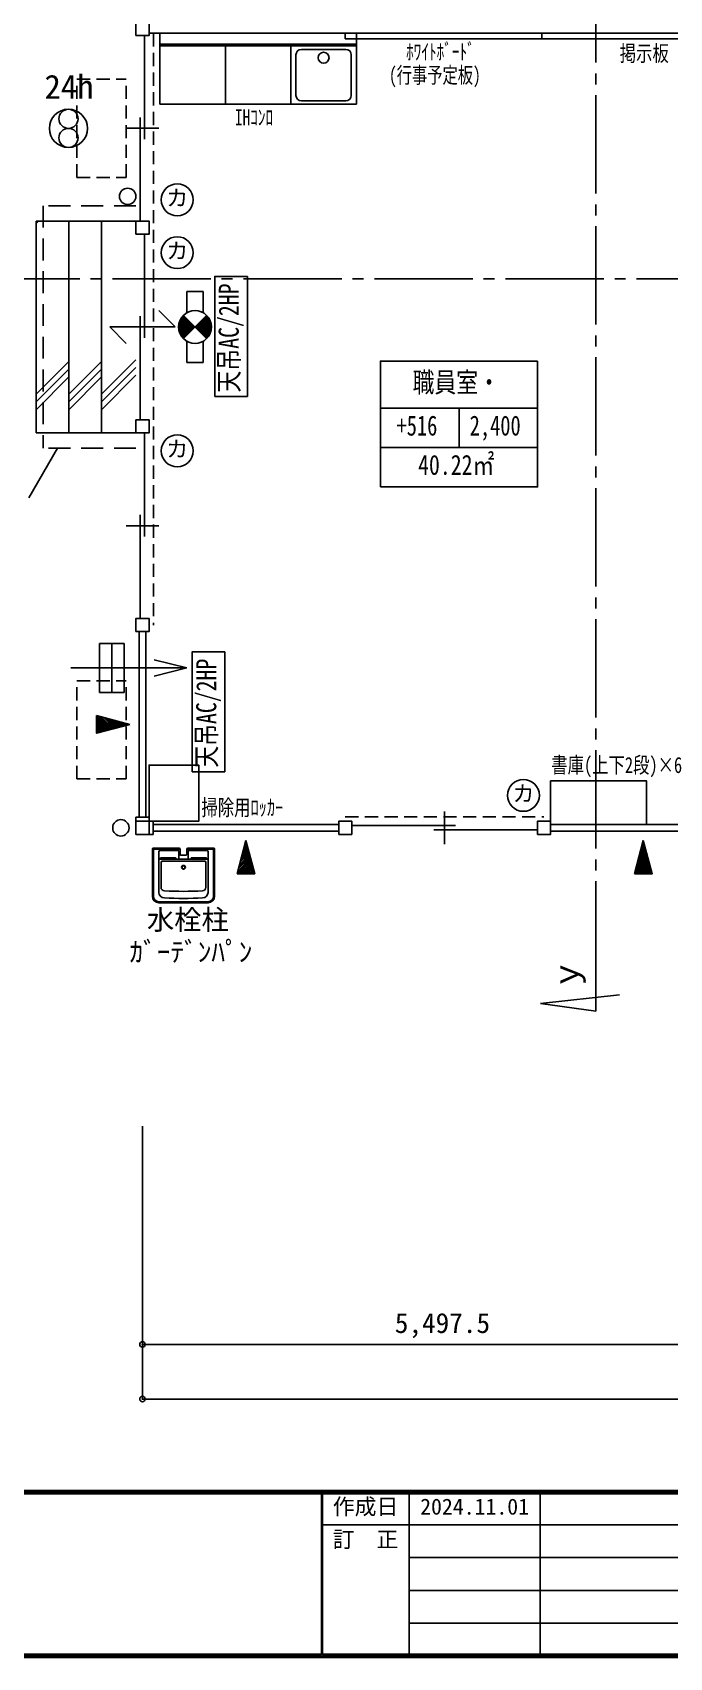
# Model space of a CAD drawing. Units: millimetres at full size, sheet at 1:100. Extents: x -40222 to 41440, y -29146 to 30741.
# Drawn here: x -31450 to -25616, y 560 to 15445 of the extents above; entities that cross this region are included whole.
import ezdxf
from ezdxf.enums import TextEntityAlignment as Align

# ---------------------------------------------------------------- set-up
doc = ezdxf.new("R2010")
doc.units = ezdxf.units.MM
doc.header["$LTSCALE"] = 100
doc.header["$PDMODE"] = 32
doc.header["$PDSIZE"] = 50
for name, pattern in [('CHAIN2', [12, 9, -1, 1, -1]), ('DASHED1', [1.8, 1.2, -0.6]), ('DASHED2', [3, 2, -1])]:
    doc.linetypes.add(name, pattern=pattern)
for name, color, linetype in [('0-1', 3, 'Continuous'), ('1-1', 2, 'Continuous'), ('1-2', 7, 'Continuous'), ('1-3', 7, 'Continuous'), ('1-4', 4, 'Continuous'), ('1-5', 7, 'Continuous'), ('1-6', 4, 'Continuous'), ('1-7', 3, 'DASHED2'), ('1-8', 7, 'Continuous'), ('1-9', 7, 'Continuous'), ('1-A', 4, 'Continuous'), ('1-B', 7, 'Continuous'), ('1-C', 4, 'Continuous'), ('1-E', 4, 'Continuous'), ('2-0', 4, 'Continuous')]:
    doc.layers.add(name, color=color, linetype=linetype)
doc.styles.add('ＭＳ ゴシック', font='')
doc.styles.get('ＭＳ ゴシック').set_extended_font_data('MS Gothic')

msp = doc.modelspace()

# ---------------------------------------------------------------- linework, layer by layer
at = {"layer": '0-1', "color": 7}
for p, q in [((-40040, 2090), (-560, 2090)), ((-40010, 2060), (-590, 2060)), ((-560, 560), (-40040, 560)), ((-590, 590), (-40010, 590))]:
    msp.add_line(p, q, dxfattribs=at)
at = {"layer": '0-1'}
for p, q in [((-40030, 2080), (-570, 2080)), ((-28805, 2070), (-40020, 2070)), ((-28805, 580), (-28805, 2070)), ((-28795, 580), (-28795, 2070)), ((-28795, 2070), (-16505, 2070)), ((-28000, 580), (-28000, 2070)), ((-26800, 2070), (-26800, 580)), ((-16505, 1775), (-28795, 1775)), ((-16505, 1475), (-28000, 1475)), ((-16505, 1175), (-28000, 1175)), ((-16505, 875), (-28000, 875)), ((-570, 570), (-40030, 570)), ((-40020, 580), (-28805, 580)), ((-28795, 580), (-16505, 580))]:
    msp.add_line(p, q, dxfattribs=at)
at = {"layer": '1-1'}
for p, q in [((-30503.4, 11897.3), (-30503.4, 11777.3)), ((-30503.4, 8099.8), (-30503.4, 8257.3)), ((-30383.4, 8257.3), (-30503.4, 8257.3)), ((-30345.9, 8219.8), (-30503.4, 8219.8))]:
    msp.add_line(p, q, dxfattribs=at)
for points in [[(-30503.4, 15417.3), (-30383.4, 15417.3), (-30383.4, 15537.3), (-30503.4, 15537.3)], [(-30503.4, 13597.3), (-30383.4, 13597.3), (-30383.4, 13717.3), (-30503.4, 13717.3)], [(-30503.4, 9957.3), (-30383.4, 9957.3), (-30383.4, 10077.3), (-30503.4, 10077.3)], [(-28645.9, 8099.8), (-28525.9, 8099.8), (-28525.9, 8219.8), (-28645.9, 8219.8)], [(-26825.9, 8099.8), (-26705.9, 8099.8), (-26705.9, 8219.8), (-26825.9, 8219.8)]]:
    msp.add_lwpolyline(points, close=True, dxfattribs=at)
for points in [[(-30503.4, 11777.3), (-30383.4, 11777.3), (-30383.4, 11897.3), (-30503.4, 11897.3)], [(-30503.4, 8099.8), (-30345.9, 8099.8), (-30345.9, 8219.8)], [(-30383.4, 8099.8), (-30383.4, 8219.8), (-30383.4, 8257.3)]]:
    msp.add_lwpolyline(points, dxfattribs=at)
at = {"layer": '1-2'}
for p, q in [((-30423.4, 15417.3), (-30423.4, 14467.3)), ((-30463.4, 14667.3), (-30463.4, 13717.3)), ((-30293.4, 14567.3), (-30593.4, 14567.3)), ((-30423.4, 13597.3), (-30423.4, 12647.3)), ((-30463.4, 12847.3), (-30463.4, 11897.3)), ((-30143.4, 12747.3), (-30293.4, 12897.3)), ((-30743.4, 12747.3), (-30593.4, 12597.3)), ((-30593.4, 12747.3), (-30743.4, 12747.3)), ((-30293.4, 12747.3), (-30593.4, 12747.3)), ((-30143.4, 12747.3), (-30293.4, 12747.3)), ((-30423.4, 11777.3), (-30423.4, 10827.3)), ((-30463.4, 11027.3), (-30463.4, 10077.3)), ((-30293.4, 10927.3), (-30593.4, 10927.3)), ((-30473.4, 9957.3), (-30473.4, 8257.3)), ((-30413.4, 8257.3), (-30413.4, 9957.3)), ((-28645.9, 8189.8), (-30345.9, 8189.8)), ((-27675.8, 8309.8), (-27675.8, 8009.8)), ((-25005.9, 8189.8), (-26705.9, 8189.8)), ((-30345.9, 8129.8), (-28645.9, 8129.8)), ((-28525.9, 8179.8), (-27575.8, 8179.8)), ((-27775.9, 8139.8), (-26825.8, 8139.8)), ((-26705.9, 8129.8), (-25005.9, 8129.8))]:
    msp.add_line(p, q, dxfattribs=at)
at = {"layer": '1-3'}
msp.add_line((-30383.4, 15437.3), (-24985.8, 15437.3), dxfattribs=at)
at = {"layer": '1-4', "color": 3}
for p, q in [((-30559.5, 9107.3), (-30863.5, 9188.7)), ((-29495.9, 8043.6), (-29577.3, 7739.6)), ((-25855.9, 8043.6), (-25937.3, 7739.6))]:
    msp.add_line(p, q, dxfattribs=at)
at = {"layer": '1-4'}
for p, q in [((-30863.5, 9178), (-30743.5, 9058)), ((-30863.5, 9163.8), (-30754.7, 9055)), ((-30863.5, 9149.7), (-30765.8, 9052)), ((-30863.5, 9135.5), (-30777, 9049)), ((-30863.5, 9121.4), (-30788.2, 9046)), ((-30863.5, 9107.3), (-30799.3, 9043)), ((-30863.5, 9093.1), (-30810.5, 9040)), ((-30858.9, 9187.5), (-30732.4, 9061)), ((-30839.6, 9182.3), (-30721.2, 9063.9)), ((-30820.3, 9177.2), (-30710.1, 9066.9)), ((-30801, 9172), (-30698.9, 9069.9)), ((-30781.7, 9166.8), (-30687.8, 9072.9)), ((-30762.3, 9161.6), (-30676.6, 9075.9)), ((-30743, 9156.4), (-30665.5, 9078.9)), ((-30723.7, 9151.3), (-30654.3, 9081.9)), ((-30704.4, 9146.1), (-30643.2, 9084.9)), ((-30685.1, 9140.9), (-30632, 9087.9)), ((-30665.8, 9135.7), (-30620.9, 9090.8)), ((-30646.4, 9130.6), (-30609.7, 9093.8)), ((-30627.1, 9125.4), (-30598.5, 9096.8)), ((-30607.8, 9120.2), (-30587.4, 9099.8)), ((-30588.5, 9115), (-30576.2, 9102.8)), ((-30569.2, 9109.9), (-30565.1, 9105.8)), ((-30863.5, 9079), (-30821.6, 9037)), ((-30863.5, 9064.8), (-30832.8, 9034.1)), ((-30863.5, 9050.7), (-30843.9, 9031.1)), ((-30863.5, 9036.5), (-30855.1, 9028.1)), ((-29498.4, 8034), (-29494.4, 8038.1)), ((-25858.4, 8034), (-25854.4, 8038.1)), ((-29565.7, 7782.9), (-29455.5, 7893.1)), ((-29560.6, 7802.2), (-29458.5, 7904.2)), ((-29555.4, 7821.5), (-29461.5, 7915.4)), ((-29550.2, 7840.8), (-29464.5, 7926.5)), ((-29545, 7860.1), (-29467.5, 7937.7)), ((-29539.8, 7879.5), (-29470.5, 7948.8)), ((-29534.7, 7898.8), (-29473.4, 7960)), ((-29529.5, 7918.1), (-29476.4, 7971.2)), ((-29524.3, 7937.4), (-29479.4, 7982.3)), ((-29519.1, 7956.7), (-29482.4, 7993.5)), ((-29514, 7976), (-29485.4, 8004.6)), ((-29508.8, 7995.4), (-29488.4, 8015.8)), ((-29503.6, 8014.7), (-29491.4, 8026.9)), ((-25925.7, 7782.9), (-25815.5, 7893.1)), ((-25920.6, 7802.2), (-25818.5, 7904.2)), ((-25915.4, 7821.5), (-25821.5, 7915.4)), ((-25910.2, 7840.8), (-25824.5, 7926.5)), ((-25905, 7860.1), (-25827.5, 7937.7)), ((-25899.8, 7879.5), (-25830.5, 7948.8)), ((-25894.7, 7898.8), (-25833.4, 7960)), ((-25889.5, 7918.1), (-25836.4, 7971.2)), ((-25884.3, 7937.4), (-25839.4, 7982.3)), ((-25879.1, 7956.7), (-25842.4, 7993.5)), ((-25874, 7976), (-25845.4, 8004.6)), ((-25868.8, 7995.4), (-25848.4, 8015.8)), ((-25863.6, 8014.7), (-25851.4, 8026.9)), ((-29576.1, 7744.2), (-29449.5, 7870.8)), ((-29570.9, 7763.5), (-29452.5, 7881.9)), ((-29566.5, 7739.6), (-29446.5, 7859.6)), ((-29552.4, 7739.6), (-29443.6, 7848.5)), ((-29538.3, 7739.6), (-29440.6, 7837.3)), ((-29524.1, 7739.6), (-29437.6, 7826.2)), ((-29510, 7739.6), (-29434.6, 7815)), ((-29495.8, 7739.6), (-29431.6, 7803.9)), ((-29481.7, 7739.6), (-29428.6, 7792.7)), ((-29467.5, 7739.6), (-29425.6, 7781.5)), ((-29453.4, 7739.6), (-29422.6, 7770.4)), ((-29439.3, 7739.6), (-29419.6, 7759.2)), ((-29425.1, 7739.6), (-29416.7, 7748.1)), ((-25936.1, 7744.2), (-25809.5, 7870.8)), ((-25930.9, 7763.5), (-25812.5, 7881.9)), ((-25926.5, 7739.6), (-25806.5, 7859.6)), ((-25912.4, 7739.6), (-25803.6, 7848.5)), ((-25898.3, 7739.6), (-25800.6, 7837.3)), ((-25884.1, 7739.6), (-25797.6, 7826.2)), ((-25870, 7739.6), (-25794.6, 7815)), ((-25855.8, 7739.6), (-25791.6, 7803.9)), ((-25841.7, 7739.6), (-25788.6, 7792.7)), ((-25827.5, 7739.6), (-25785.6, 7781.5)), ((-25813.4, 7739.6), (-25782.6, 7770.4)), ((-25799.3, 7739.6), (-25779.6, 7759.2)), ((-25785.1, 7739.6), (-25776.7, 7748.1))]:
    msp.add_line(p, q, dxfattribs=at)
at = {"layer": '1-4', "color": 3}
for points in [[(-30559.5, 9107.3), (-30863.5, 9025.8), (-30863.5, 9188.7)], [(-29495.9, 8043.6), (-29414.4, 7739.6), (-29577.3, 7739.6)], [(-25855.9, 8043.6), (-25774.4, 7739.6), (-25937.3, 7739.6)]]:
    msp.add_lwpolyline(points, dxfattribs=at)
at = {"layer": '1-5', "color": 4}
for p, q in [((-30283.4, 15437.3), (-30283.4, 14787.3)), ((-28483.4, 15337.3), (-30283.4, 15337.3)), ((-29683.4, 15337.3), (-29683.4, 14787.3)), ((-29083.4, 15337.3), (-29083.4, 14787.3)), ((-28483.4, 15437.3), (-28483.4, 14787.3)), ((-28483.4, 15322.3), (-30283.4, 15322.3)), ((-29037.9, 14868.4), (-29037.9, 15240.5)), ((-28580.4, 15290.5), (-28987.9, 15290.5)), ((-28530.4, 14868.4), (-28530.4, 15240.5)), ((-30283.4, 14787.3), (-28483.4, 14787.3)), ((-28987.9, 14818.4), (-28580.4, 14818.4))]:
    msp.add_line(p, q, dxfattribs=at)
at = {"layer": '1-5'}
for p, q in [((-31220.7, 11637.3), (-31482.6, 11183.7)), ((-30352.9, 7967.9), (-30352.9, 7532.9)), ((-30347.9, 7972.9), (-30104.4, 7972.9)), ((-30342.9, 7957.9), (-30342.9, 7532.9)), ((-30337.9, 7962.9), (-30104.4, 7962.9)), ((-30292.9, 7940.9), (-30292.9, 7862.9)), ((-30282.9, 7950.9), (-30116.4, 7950.9)), ((-30111.4, 7877.9), (-30111.4, 7945.9)), ((-30099.4, 7967.9), (-30099.4, 7957.9)), ((-30098.1, 7914.7), (-30099.4, 7957.9)), ((-30093.1, 7909.9), (-30042.8, 7909.9)), ((-30037.8, 7914.7), (-30036.4, 7957.9)), ((-30036.4, 7967.9), (-30036.4, 7957.9)), ((-30031.4, 7972.9), (-29787.9, 7972.9)), ((-30031.4, 7962.9), (-29797.9, 7962.9)), ((-30024.4, 7877.9), (-30024.4, 7945.9)), ((-30019.4, 7950.9), (-29852.9, 7950.9)), ((-29842.9, 7940.9), (-29842.9, 7862.9)), ((-29792.9, 7957.9), (-29792.9, 7532.9)), ((-29782.9, 7967.9), (-29782.9, 7532.9)), ((-30292.9, 7862.9), (-30292.9, 7567.9)), ((-30106.4, 7872.9), (-30282.9, 7872.9)), ((-30278.4, 7877.9), (-30278.4, 7879.9)), ((-30143.4, 7884.9), (-30273.4, 7884.9)), ((-30143.4, 7872.9), (-30273.4, 7872.9)), ((-30272.9, 7842.9), (-30272.9, 7612.9)), ((-30262.9, 7852.9), (-29872.9, 7852.9)), ((-30138.4, 7879.9), (-30138.4, 7877.9)), ((-30106.4, 7872.9), (-30029.4, 7872.9)), ((-29852.9, 7872.9), (-30029.4, 7872.9)), ((-29997.4, 7879.9), (-29997.4, 7877.9)), ((-29992.4, 7884.9), (-29862.4, 7884.9)), ((-29992.4, 7872.9), (-29862.4, 7872.9)), ((-29862.9, 7842.9), (-29862.9, 7612.9)), ((-29857.4, 7877.9), (-29857.4, 7879.9)), ((-29842.9, 7862.9), (-29842.9, 7567.9)), ((-30292.9, 7482.9), (-29842.9, 7482.9)), ((-30292.9, 7472.9), (-29842.9, 7472.9))]:
    msp.add_line(p, q, dxfattribs=at)
at = {"layer": '1-5', "color": 4}
msp.add_circle((-28784.1, 15213.6), 50, dxfattribs=at)
at = {"layer": '1-5'}
for centre, radius in [((-30578.8, 13943.6), 75), ((-30641.1, 8159.8), 75), ((-30067.9, 7797.9), 17.2), ((-30067.9, 7797.9), 14)]:
    msp.add_circle(centre, radius, dxfattribs=at)
at = {"layer": '1-5', "color": 4}
for centre, start, end in [((-28987.9, 15240.5), 90, 180), ((-28580.4, 15240.5), 0, 90), ((-28987.9, 14868.4), 180, 270), ((-28580.4, 14868.4), 270, 0)]:
    msp.add_arc(centre, 50, start, end, dxfattribs=at)
at = {"layer": '1-5'}
for centre, radius, start, end in [((-30347.9, 7967.9), 5, 90, 180), ((-30337.9, 7957.9), 5, 90, 180), ((-30282.9, 7940.9), 10, 90, 180), ((-30116.4, 7945.9), 5, 0, 90), ((-30104.4, 7967.9), 5, 0, 90), ((-30104.4, 7957.9), 5, 0, 90), ((-30093.1, 7914.9), 5, 181.79018, 270), ((-30042.8, 7914.9), 5, 270, 358.20982), ((-30031.4, 7967.9), 5, 90, 180), ((-30031.4, 7957.9), 5, 90, 180), ((-30019.4, 7945.9), 5, 90, 180), ((-29852.9, 7940.9), 10, 0, 90), ((-29797.9, 7957.9), 5, 0, 90), ((-29787.9, 7967.9), 5, 0, 90), ((-30282.9, 7862.9), 10, 90, 180), ((-30273.4, 7879.9), 5, 90, 180), ((-30273.4, 7877.9), 5, 180, 270), ((-30262.9, 7842.9), 10, 90, 180), ((-30143.4, 7879.9), 5, 0, 90), ((-30143.4, 7877.9), 5, 270, 0), ((-30106.4, 7877.9), 5, 180, 270), ((-30029.4, 7877.9), 5, 270, 0), ((-29992.4, 7879.9), 5, 90, 180), ((-29992.4, 7877.9), 5, 180, 270), ((-29872.9, 7842.9), 10, 0, 90), ((-29862.4, 7879.9), 5, 0, 90), ((-29862.4, 7877.9), 5, 270, 0), ((-29852.9, 7862.9), 10, 0, 90), ((-30242.9, 7612.9), 30, 180, 270), ((-29892.9, 7612.9), 30, 270, 0), ((-30292.9, 7532.9), 60, 180, 270), ((-30292.9, 7532.9), 50, 180, 270), ((-30242.9, 7567.9), 50, 180, 270), ((-30067.9, 10642.9), 3065, 266.72684, 273.27316), ((-30067.9, 10577.9), 3065, 266.72684, 273.27316), ((-29892.9, 7567.9), 50, 270, 0), ((-29842.9, 7532.9), 50, 270, 0), ((-29842.9, 7532.9), 60, 270, 0)]:
    msp.add_arc(centre, radius, start, end, dxfattribs=at)
at = {"layer": '1-6', "color": 7}
for p, q in [((-31418.4, 13717.3), (-31418.4, 11777.3)), ((-30503.4, 13717.3), (-31418.4, 13717.3)), ((-31118.4, 13717.3), (-31118.4, 11777.3)), ((-30818.4, 13717.3), (-30818.4, 11777.3)), ((-30503.4, 11777.3), (-31418.4, 11777.3))]:
    msp.add_line(p, q, dxfattribs=at)
at = {"layer": '1-6'}
for p, q in [((-31418.4, 13695.1), (-31396.1, 13717.3)), ((-31418.4, 12131.2), (-31118.4, 12431.2)), ((-31418.4, 12060.5), (-31118.4, 12360.5)), ((-31118.4, 12131.2), (-30818.4, 12431.2)), ((-31118.4, 12060.5), (-30818.4, 12360.5)), ((-30818.4, 12131.2), (-30503.4, 12446.2)), ((-30818.4, 12060.5), (-30503.4, 12375.5)), ((-31418.4, 11989.8), (-31118.4, 12289.8)), ((-31118.4, 11989.8), (-30818.4, 12289.8)), ((-30818.4, 11989.8), (-30503.4, 12304.8))]:
    msp.add_line(p, q, dxfattribs=at)
at = {"layer": '1-7'}
for p, q in [((-31353.4, 13857.3), (-31353.4, 11637.3)), ((-30503.4, 13857.3), (-31353.4, 13857.3)), ((-30503.4, 11637.3), (-31353.4, 11637.3))]:
    msp.add_line(p, q, dxfattribs=at)
at = {"layer": '1-8'}
for p, q in [((-30443.4, 3427.3), (-30443.4, 5427.3)), ((-30443.4, 3427.3), (-24945.9, 3427.3)), ((-30443.4, 2927.3), (-30443.4, 3427.3)), ((-30443.4, 2927.3), (-17098.4, 2927.3))]:
    msp.add_line(p, q, dxfattribs=at)
at = {"layer": '1-8', "color": 2}
for p in [(-30443.4, 3427.3), (-30443.4, 2927.3)]:
    msp.add_point(p, dxfattribs=at)
at = {"layer": '1-9'}
for p, q in [((-28264, 12002.9), (-26824, 12002.9)), ((-27544, 12002.9), (-27544, 11642.9)), ((-28264, 11642.9), (-26824, 11642.9))]:
    msp.add_line(p, q, dxfattribs=at)
for points in [[(-28264, 11282.9), (-26824, 11282.9), (-26824, 12434.9)], [(-26824, 12434.9), (-28264, 12434.9), (-28264, 11282.9)]]:
    msp.add_lwpolyline(points, dxfattribs=at)
at = {"layer": '1-A', "linetype": 'DASHED1'}
for p, q in [((-30343.4, 15437.3), (-30343.4, 10017.3)), ((-28585.9, 8259.8), (-26765.9, 8259.8))]:
    msp.add_line(p, q, dxfattribs=at)
at = {"layer": '1-A'}
for points in [[(-26785.8, 15387.3), (-28585.8, 15387.3), (-28585.8, 15437.3), (-26785.8, 15437.3)], [(-24985.8, 15437.3), (-26785.8, 15437.3), (-26785.8, 15387.3), (-24985.8, 15387.3)], [(-30383.4, 8219.8), (-29928.4, 8219.8), (-29928.4, 8734.8), (-30383.4, 8734.8)], [(-26705.9, 8189.8), (-26705.9, 8589.8), (-25825.9, 8589.8), (-25825.9, 8189.8)]]:
    msp.add_lwpolyline(points, close=True, dxfattribs=at)
at = {"layer": '1-A', "color": 2}
for centre in [(-30125, 13912.4), (-30125, 13428.1), (-30125, 11612.6), (-26954.3, 8456.7)]:
    msp.add_circle(centre, 145.9, dxfattribs=at)
at = {"layer": '1-B'}
for p, q in [((-30836.4, 9849.4), (-30611.4, 9849.4)), ((-30836.4, 9399.4), (-30836.4, 9849.4)), ((-30723.9, 9399.4), (-30723.9, 9849.4)), ((-30611.4, 9849.4), (-30611.4, 9399.4)), ((-30037.6, 9624.4), (-30337.6, 9699.4)), ((-31098.9, 9624.4), (-30037.6, 9624.4)), ((-30037.6, 9624.4), (-30337.6, 9549.4)), ((-30611.4, 9399.4), (-30836.4, 9399.4))]:
    msp.add_line(p, q, dxfattribs=at)
for centre, radius in [((-31121.1, 14566.7), 175), ((-31121.1, 14654.2), 87.5), ((-31121.1, 14479.2), 87.5)]:
    msp.add_circle(centre, radius, dxfattribs=at)
at = {"layer": '1-C', "linetype": 'DASHED1'}
for p, q in [((-31043.4, 14117.3), (-31043.4, 15017.3)), ((-31043.4, 15017.3), (-30593.4, 15017.3)), ((-30593.4, 14117.3), (-30593.4, 15017.3)), ((-31043.4, 14117.3), (-30593.4, 14117.3)), ((-31043.4, 9507.3), (-30593.4, 9507.3)), ((-31043.4, 8607.3), (-31043.4, 9507.3))]:
    msp.add_line(p, q, dxfattribs=at)
at = {"layer": '1-C'}
for p, q in [((-29481.9, 12109.9), (-29481.9, 13209.9)), ((-29781.9, 12109.9), (-29481.9, 12109.9)), ((-29687.6, 8672.9), (-29687.6, 9772.9)), ((-29987.6, 8672.9), (-29687.6, 8672.9))]:
    msp.add_line(p, q, dxfattribs=at)
for points in [[(-29481.9, 13209.9), (-29781.9, 13209.9), (-29781.9, 12109.9)], [(-29687.6, 9772.9), (-29987.6, 9772.9), (-29987.6, 8672.9)]]:
    msp.add_lwpolyline(points, dxfattribs=at)
at = {"layer": '1-C', "linetype": 'DASHED1'}
msp.add_lwpolyline([(-31043.4, 8607.3), (-30593.4, 8607.3), (-30593.4, 9507.3)], dxfattribs=at)
at = {"layer": '1-E', "linetype": 'CHAIN2'}
for p, q in [((-26291.8, 23269.8), (-26291.8, 7161.4)), ((-31918.4, 13187.4), (-15623.4, 13187.4))]:
    msp.add_line(p, q, dxfattribs=at)
at = {"layer": '1-E'}
for p, q in [((-26291.8, 7161.4), (-26291.8, 6479.4)), ((-26796.3, 6549.6), (-26074.7, 6628.9)), ((-26291.8, 6479.4), (-26796.3, 6549.6))]:
    msp.add_line(p, q, dxfattribs=at)
at = {"layer": '2-0'}
for p, q in [((-30036.9, 12876.1), (-30036.9, 13072.3)), ((-30036.9, 13072.3), (-29886.9, 13072.3)), ((-29886.9, 12876.1), (-29886.9, 13072.3)), ((-30101.9, 12693.4), (-30101.9, 12801.1)), ((-30091.9, 12672.5), (-30091.9, 12822.1)), ((-30081.9, 12657.3), (-30081.9, 12837.3)), ((-30071.9, 12645.3), (-30071.9, 12849.3)), ((-30068, 12853.4), (-29855.8, 12641.2)), ((-30068, 12641.2), (-29855.8, 12853.4)), ((-30061.9, 12647.3), (-30061.9, 12847.3)), ((-30051.9, 12657.3), (-30051.9, 12837.3)), ((-30041.9, 12667.3), (-30041.9, 12827.3)), ((-30031.9, 12677.3), (-30031.9, 12817.3)), ((-30021.9, 12687.3), (-30021.9, 12807.3)), ((-29901.9, 12687.3), (-29901.9, 12807.3)), ((-29891.9, 12677.3), (-29891.9, 12817.3)), ((-29881.9, 12667.3), (-29881.9, 12827.3)), ((-29871.9, 12657.3), (-29871.9, 12837.3)), ((-29861.9, 12647.3), (-29861.9, 12847.3)), ((-29851.9, 12645.3), (-29851.9, 12849.3)), ((-29841.9, 12657.3), (-29841.9, 12837.3)), ((-29831.9, 12672.5), (-29831.9, 12822.1)), ((-29821.9, 12693.4), (-29821.9, 12801.1)), ((-30011.9, 12697.3), (-30011.9, 12797.3)), ((-30001.9, 12707.3), (-30001.9, 12787.3)), ((-29991.9, 12717.3), (-29991.9, 12777.3)), ((-29981.9, 12727.3), (-29981.9, 12767.3)), ((-29971.9, 12737.3), (-29971.9, 12757.3)), ((-29951.9, 12737.3), (-29951.9, 12757.3)), ((-29941.9, 12727.3), (-29941.9, 12767.3)), ((-29931.9, 12717.3), (-29931.9, 12777.3)), ((-29921.9, 12707.3), (-29921.9, 12787.3)), ((-29911.9, 12697.3), (-29911.9, 12797.3)), ((-30036.9, 12618.1), (-30036.9, 12422.3)), ((-29886.9, 12618.1), (-29886.9, 12422.3)), ((-30036.9, 12422.3), (-29886.9, 12422.3))]:
    msp.add_line(p, q, dxfattribs=at)
msp.add_arc((-29961.9, 12747.3), 150, 224.99997, 224.99982, dxfattribs=at)

# ---------------------------------------------------------------- texts
at = {"layer": '0-1', "color": 4, "style": 'ＭＳ ゴシック'}
for s, p in [('作成日', (-28700, 1825)), ('2024.11.01', (-27900, 1825)), ('訂\u3000正', (-28700, 1525))]:
    msp.add_text(s, height=146.6, dxfattribs=at).set_placement(p, align=Align.BOTTOM_LEFT)
at = {"layer": '1-5', "style": 'ＭＳ ゴシック'}
for s, p in [('水栓柱', (-30403, 7171.5)), ('ｶﾞｰﾃﾞﾝﾊﾟﾝ', (-30562.1, 6876.5))]:
    msp.add_text(s, height=183.3, dxfattribs=at).set_placement(p, align=Align.BOTTOM_LEFT)
at = {"layer": '1-8', "color": 4, "style": 'ＭＳ ゴシック'}
msp.add_text('5,497.5', height=183.3, dxfattribs=at).set_placement((-28132.1, 3477.3), align=Align.BOTTOM_LEFT)
at = {"layer": '1-9', "style": 'ＭＳ ゴシック'}
for s, width, p in [('職員室・', 0.8, (-27969, 12093.9)), ('+516', 0.75, (-28116.5, 11697.9)), ('2,400', 0.75, (-27446.5, 11697.9)), ('40.22㎡', 0.8, (-27919, 11337.9))]:
    msp.add_text(s, height=183.3, dxfattribs=dict(at, width=width)).set_placement(p, align=Align.BOTTOM_LEFT)
at = {"layer": '1-A', "color": 7, "style": 'ＭＳ ゴシック'}
for s, width, p in [('ﾎﾜｲﾄﾎﾞｰﾄﾞ', 0.7, (-28029.1, 15151.5)), ('掲示板', 0.75, (-26072.3, 15137)), ('(行事予定板)', 0.7, (-28185, 14937.4)), ('IHｺﾝﾛ', 0.7, (-29596.2, 14551.4)), ('書庫(上下2段)×6', 0.75, (-26699.2, 8618.1)), ('掃除用ﾛｯｶｰ', 0.75, (-29903.7, 8228.8))]:
    msp.add_text(s, height=146.6, dxfattribs=dict(at, width=width)).set_placement(p, align=Align.BOTTOM_LEFT)
for p in [(-30225, 13812.4), (-30225, 13328.1), (-30225, 11512.6), (-27054.3, 8356.7)]:
    msp.add_text('カ', height=146.6, dxfattribs=at).set_placement(p, align=Align.BOTTOM_LEFT)
at = {"layer": '1-B', "style": 'ＭＳ ゴシック'}
msp.add_text('24h', height=219.9, dxfattribs=at).set_placement((-31340.5, 14771.8), align=Align.BOTTOM_LEFT)
at = {"layer": '1-C', "color": 7, "style": 'ＭＳ ゴシック', "width": 0.8}
for p in [(-29506.9, 12147.4), (-29712.6, 8710.4)]:
    msp.add_text('天吊AC/2HP', height=183.3, rotation=90, dxfattribs=at).set_placement(p, align=Align.BOTTOM_LEFT)
at = {"layer": '1-E', "style": 'ＭＳ ゴシック'}
msp.add_text('ｙ', height=219.9, rotation=90, dxfattribs=at).set_placement((-26386.4, 6664.9), align=Align.BOTTOM_LEFT)

doc.saveas('drawing.dxf')
